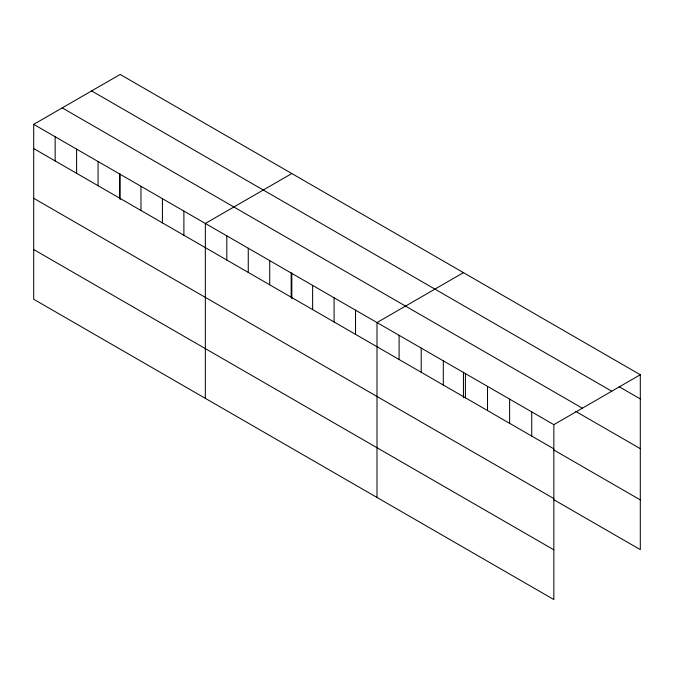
<?xml version="1.0" encoding="UTF-8"?>
<svg xmlns="http://www.w3.org/2000/svg" width="674" height="674" viewBox="0 0 674 674"><rect width="100%" height="100%" fill="white"/><g stroke="black" fill="none" stroke-linecap="round" stroke-linejoin="round"><path stroke-width="1.01" d="M33.7 124.361L553.843 424.662L553.843 599.557L33.7 299.256L33.7 124.361L120.157 74.443L640.3 374.744L640.3 549.639L553.64 499.611M291.808 173.547L205.343 223.465L205.343 398.351M463.451 272.641L376.993 322.56L376.993 497.454M553.843 424.662L640.3 374.744M619.077 386.682L640.3 398.932M91.63 90.914L611.765 391.215M62.235 107.891L582.37 408.191M575.748 411.401L640.3 448.665M33.7 148.55L553.843 448.85M553.64 449.878L640.3 499.906M33.7 198.282L553.843 498.583M33.7 249.523L553.843 549.824M531.735 411.898L531.735 436.086M509.628 399.134L509.628 423.323M487.521 386.371L487.521 410.559M465.414 373.615L465.414 397.803M463.451 372.183L463.451 397.803M443.315 360.851L443.315 385.039M421.208 348.087L421.208 372.275M399.101 335.323L399.101 359.512M355.535 310.175L355.535 334.363M334.085 297.79L334.085 321.978M312.626 285.397L312.626 309.585M291.808 273.088L291.808 298.708M291.168 273.012L291.168 297.2M269.718 260.627L269.718 284.816M248.259 248.234L248.259 272.422M226.801 235.849L226.801 260.038M183.892 211.072L183.892 235.26M162.434 198.687L162.434 222.875M140.976 186.302L140.976 210.49M120.157 173.985L120.157 199.605M119.525 173.909L119.525 198.097M98.067 161.524L98.067 185.712M76.609 149.139L76.609 173.328M55.158 136.746L55.158 160.934"/></g></svg>
